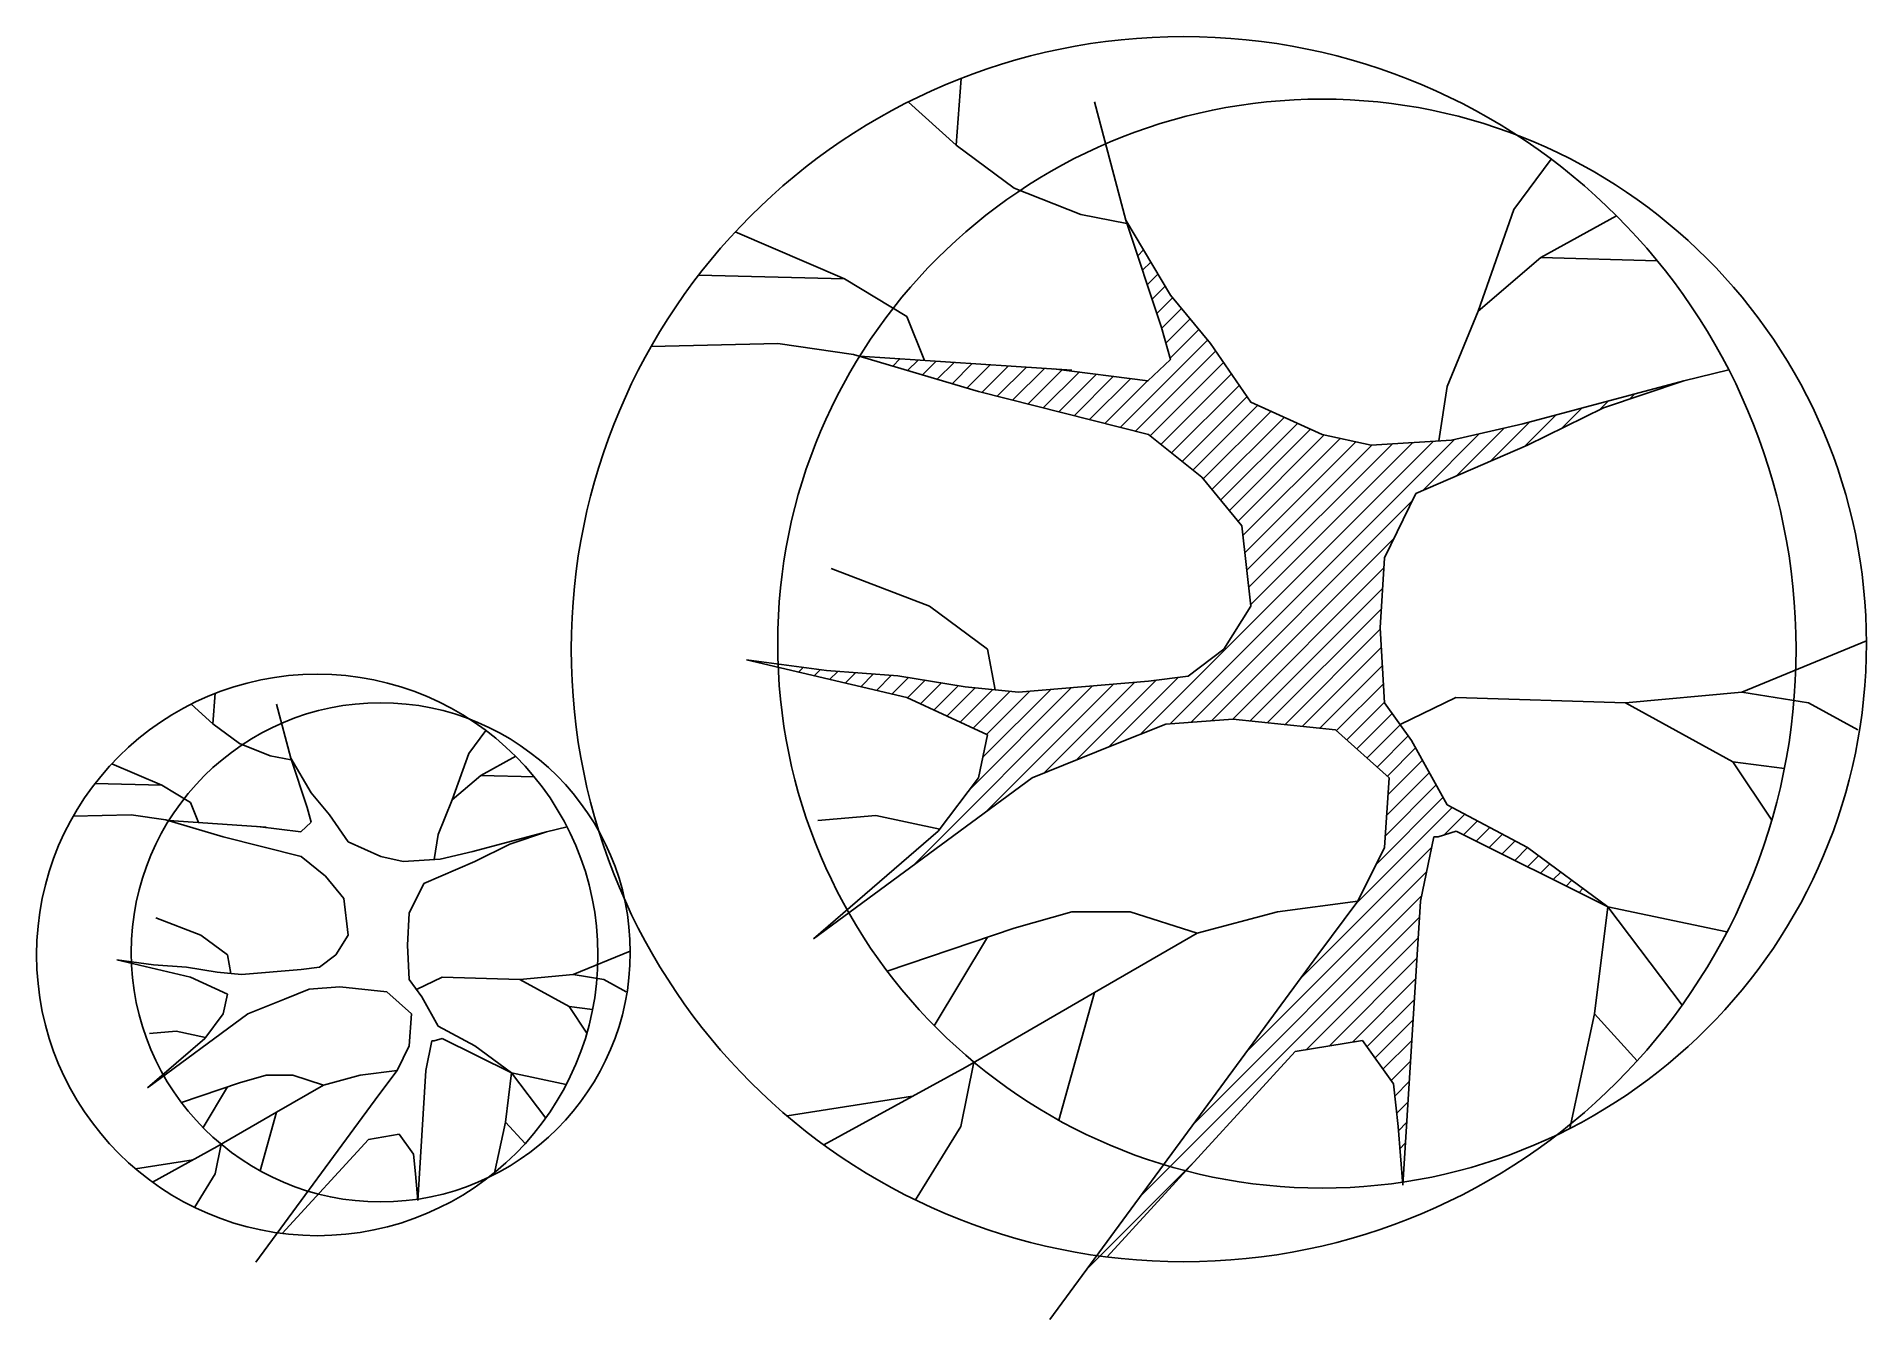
# Model space of a CAD drawing. Extents: x 4 to 878, y 7 to 620.
import ezdxf

# ---------------------------------------------------------------- set-up
doc = ezdxf.new("R2010")
doc.units = 0
doc.header["$LTSCALE"] = 25
doc.header["$MEASUREMENT"] = 0
doc.layers.get('0').update_dxf_attribs({"linetype": 'CONTINUOUS'})

msp = doc.modelspace()

# ---------------------------------------------------------------- linework, layer by layer
at = {"color": 0, "linetype": 'ByBlock'}
for p, q in [((443.02, 567.79), (445.43, 599.67)), ((443.02, 567.79), (420.22, 588.43)), ((524.12, 531.98), (509.12, 588.47)), ((470.8, 547.33), (443.02, 567.79)), ((709.46, 537.1), (727.25, 561.13)), ((502.64, 534.65), (470.8, 547.33)), ((524.63, 530.45), (502.64, 534.65)), ((692.42, 488.62), (709.46, 537.1)), ((722.23, 514.19), (758.46, 534.06)), ((389.7, 503.96), (337.52, 526.36)), ((529.78, 515), (532.56, 517.79)), ((532.07, 508.11), (535.99, 512.02)), ((692.42, 488.62), (722.23, 514.19)), ((722.23, 514.19), (777.9, 512.61)), ((389.7, 503.96), (320.05, 505.74)), ((419.51, 485.95), (389.7, 503.96)), ((534.37, 501.21), (539.42, 506.26)), ((536.66, 494.31), (542.85, 500.5)), ((538.96, 487.42), (546.46, 494.91)), ((541.24, 480.51), (550.61, 489.88)), ((427.99, 465), (419.51, 485.95)), ((541.15, 480.83), (541.15, 480.83)), ((543.24, 473.31), (554.76, 484.84)), ((677.61, 452.59), (692.42, 488.62)), ((297.4, 471.66), (357.85, 473.05)), ((357.85, 473.05), (393.96, 467.93)), ((521.39, 433.08), (563.07, 474.76)), ((545.24, 466.12), (558.92, 479.8)), ((393.96, 467.93), (453.76, 450.14)), ((498.38, 460.37), (396.96, 467.04)), ((412.76, 462.34), (416.2, 465.78)), ((419.85, 460.23), (424.83, 465.21)), ((426.93, 458.12), (433.45, 464.64)), ((434.02, 456.02), (442.08, 464.07)), ((441.1, 453.91), (450.7, 463.51)), ((528.73, 431.23), (566.96, 469.45)), ((535.7, 429.01), (570.7, 464)), ((448.19, 451.8), (459.33, 462.94)), ((455.33, 449.75), (467.95, 462.37)), ((462.67, 447.9), (476.58, 461.81)), ((470.01, 446.04), (485.2, 461.24)), ((477.35, 444.19), (493.83, 460.67)), ((484.69, 442.34), (501.76, 459.41)), ((492.03, 440.49), (509.92, 458.38)), ((499.37, 438.64), (518.09, 457.35)), ((506.71, 436.78), (526.25, 456.32)), ((514.05, 434.93), (534.41, 455.29)), ((540.81, 424.92), (574.44, 458.55)), ((790.55, 455.26), (713.72, 434.8)), ((752.23, 442.36), (790.55, 455.26)), ((790.55, 455.26), (812.04, 460.52)), ((453.76, 450.14), (534.86, 429.68)), ((545.91, 420.83), (578.19, 453.11)), ((551.02, 416.74), (581.93, 447.66)), ((673.55, 426.62), (677.61, 452.59)), ((764.67, 446.54), (767.15, 449.02)), ((556.12, 412.66), (587.02, 443.55)), ((561.07, 408.42), (593.35, 440.7)), ((565.23, 403.38), (599.69, 437.84)), ((714.48, 423.93), (729.56, 439.02)), ((715.94, 424.57), (752.23, 442.36)), ((732.35, 432.61), (742.09, 442.35)), ((750.38, 441.45), (754.62, 445.69)), ((534.86, 429.68), (560.41, 409.22)), ((569.38, 398.34), (606.03, 434.99)), ((573.54, 393.3), (612.37, 432.13)), ((577.69, 388.26), (618.88, 429.45)), ((641.32, 424.57), (617.81, 429.68)), ((665.78, 402.81), (693.04, 430.07)), ((713.72, 434.8), (679.65, 427.01)), ((682.01, 409.85), (704.95, 432.79)), ((698.24, 416.89), (717.03, 435.68)), ((531.09, 286.5), (671.05, 426.46)), ((545.28, 291.51), (681.12, 427.35)), ((580, 381.38), (626.43, 427.81)), ((580.92, 373.11), (633.98, 426.16)), ((581.83, 364.83), (641.59, 424.58)), ((582.75, 356.55), (651.41, 425.21)), ((583.67, 348.28), (661.23, 425.84)), ((679.65, 427.01), (641.32, 424.57)), ((560.41, 409.22), (579.48, 386.09)), ((555.24, 292.27), (660.9, 397.94)), ((647.62, 370.75), (662.61, 401.44)), ((579.48, 386.09), (583.74, 347.62)), ((565.19, 293.03), (652.12, 379.96)), ((645.58, 337.39), (647.62, 370.75)), ((430.25, 347.62), (383.41, 365.63)), ((575.14, 293.79), (647.32, 365.97)), ((583.48, 292.94), (646.73, 356.18)), ((458.02, 327.16), (430.25, 347.62)), ((583.74, 347.62), (570.96, 327.16)), ((591.8, 292.07), (646.13, 346.39)), ((600.13, 291.2), (645.62, 336.69)), ((645.58, 337.39), (647.62, 301.58)), ((461.64, 307.77), (458.02, 327.16)), ((570.96, 327.16), (553.93, 314.26)), ((608.45, 290.33), (646.11, 327.99)), ((818.33, 306.7), (877.8, 331.06)), ((342.86, 322.04), (419.51, 304.03)), ((381.18, 316.93), (342.86, 322.04)), ((367.74, 316.19), (369.97, 318.42)), ((375.18, 314.44), (378.08, 317.34)), ((415.25, 314.48), (381.18, 316.93)), ((382.62, 312.7), (386.47, 316.55)), ((390.07, 310.95), (395.05, 315.93)), ((397.51, 309.2), (403.63, 315.31)), ((404.95, 307.45), (412.2, 314.7)), ((616.78, 289.46), (646.61, 319.29)), ((88.1, 291.46), (89.2, 306.07)), ((412.4, 305.7), (420.33, 313.63)), ((447.28, 309.14), (415.25, 314.48)), ((419.79, 303.9), (428.21, 312.32)), ((422.61, 223.99), (508.24, 309.62)), ((426.07, 300.99), (436.09, 311.01)), ((432.36, 298.09), (443.97, 309.69)), ((438.65, 295.18), (452.14, 308.68)), ((444.94, 292.28), (460.53, 307.87)), ((472.83, 306.7), (447.28, 309.14)), ((449.38, 259.95), (498.22, 308.79)), ((451.23, 289.37), (468.92, 307.07)), ((455.8, 275.56), (488.2, 307.96)), ((457.51, 286.47), (478.18, 307.14)), ((457.55, 249.74), (518.25, 310.44)), ((534.86, 311.81), (472.83, 306.7)), ((485.09, 268.09), (528.27, 311.27)), ((500.42, 274.23), (538.47, 312.27)), ((515.75, 280.37), (549.02, 313.63)), ((553.93, 314.26), (534.86, 311.81)), ((624.76, 288.26), (647.1, 310.6)), ((762.78, 301.58), (818.33, 306.7)), ((818.33, 306.7), (850.17, 301.58)), ((88.1, 291.46), (77.65, 300.92)), ((125.27, 275.04), (118.4, 300.94)), ((419.51, 304.03), (458.02, 286.23)), ((629.61, 283.91), (647.6, 301.9)), ((647.62, 301.58), (660.58, 283.57)), ((681.68, 304.03), (655.06, 291.23)), ((762.78, 301.58), (681.68, 304.03)), ((762.78, 301.58), (814.07, 273.34)), ((850.17, 301.58), (873.69, 288.68)), ((100.83, 282.08), (88.1, 291.46)), ((517.64, 281.12), (543.19, 291.35)), ((543.19, 291.35), (575.22, 293.8)), ((575.22, 293.8), (624.29, 288.68)), ((624.29, 288.68), (649.84, 265.77)), ((634.46, 279.56), (651.32, 296.43)), ((639.3, 275.22), (655.17, 291.08)), ((115.43, 276.27), (100.83, 282.08)), ((210.22, 277.39), (218.37, 288.4)), ((458.02, 286.23), (453.76, 265.77)), ((479.31, 265.77), (517.64, 281.12)), ((644.15, 270.87), (659.01, 285.74)), ((649, 266.53), (662.52, 280.06)), ((660.58, 283.57), (677.61, 252.88)), ((63.66, 262.2), (39.75, 272.47)), ((125.5, 274.34), (115.43, 276.27)), ((135.03, 258.63), (125.27, 275.04)), ((125.27, 275.04), (133.08, 251.6)), ((202.41, 255.17), (210.22, 277.39)), ((216.07, 266.89), (232.68, 276)), ((649.3, 257.64), (665.81, 274.15)), ((814.07, 273.34), (832.59, 245.53)), ((814.07, 273.34), (838.61, 270.23)), ((63.66, 262.2), (31.74, 263.02)), ((77.32, 253.94), (63.66, 262.2)), ((202.41, 255.17), (216.07, 266.89)), ((216.07, 266.89), (241.59, 266.16)), ((374.89, 188.82), (479.31, 265.77)), ((453.76, 265.77), (434.51, 240.2)), ((649.84, 265.77), (647.62, 232.41)), ((647.98, 237.94), (672.37, 262.32)), ((648.64, 247.79), (669.09, 268.23)), ((81.21, 244.34), (77.32, 253.94)), ((143.77, 248.03), (135.03, 258.63)), ((195.62, 238.65), (202.41, 255.17)), ((643.59, 224.35), (675.65, 256.41)), ((21.36, 247.4), (49.07, 248.03)), ((49.07, 248.03), (65.61, 245.69)), ((65.61, 245.69), (93.02, 237.53)), ((113.47, 242.22), (66.99, 245.28)), ((133.08, 251.6), (135.03, 244.57)), ((152.6, 235.19), (143.77, 248.03)), ((404.7, 247.76), (376.92, 245.31)), ((435.31, 241.27), (404.7, 247.76)), ((633.58, 205.16), (680.02, 251.59)), ((675.97, 238.35), (686.01, 248.39)), ((677.61, 252.88), (715.94, 232.41)), ((685.3, 238.49), (692.01, 245.19)), ((93.02, 237.53), (130.19, 228.16)), ((130.11, 239.88), (109.43, 242.49)), ((135.03, 244.57), (130.11, 239.88)), ((193.76, 226.75), (195.62, 238.65)), ((247.39, 239.88), (212.17, 230.5)), ((229.82, 233.97), (247.39, 239.88)), ((247.39, 239.88), (257.23, 242.29)), ((434.51, 240.2), (374.89, 188.82)), ((664.84, 206.84), (671.13, 237.53)), ((671.13, 237.53), (673.35, 237.53)), ((673.35, 237.53), (681.87, 240.2)), ((681.87, 240.2), (754.26, 204.17)), ((691.44, 235.43), (698, 241.99)), ((697.58, 232.38), (703.99, 238.79)), ((130.19, 228.16), (141.9, 218.78)), ((168.21, 228.16), (152.6, 235.19)), ((178.99, 225.81), (168.21, 228.16)), ((212.17, 230.5), (196.55, 226.93)), ((213.19, 225.81), (229.82, 233.97)), ((607.14, 169.52), (670.09, 232.47)), ((647.62, 232.41), (634.84, 206.84)), ((703.72, 229.33), (709.98, 235.59)), ((709.86, 226.27), (715.97, 232.39)), ((715.94, 232.41), (754.26, 204.17)), ((715.99, 223.22), (721.26, 228.49)), ((141.9, 218.78), (150.64, 208.18)), ((196.55, 226.93), (178.99, 225.81)), ((188.75, 215.21), (213.19, 225.81)), ((581.68, 134.87), (667.72, 220.91)), ((722.13, 220.16), (726.56, 224.59)), ((728.27, 217.11), (731.85, 220.69)), ((181.87, 201.14), (188.75, 215.21)), ((734.41, 214.05), (737.14, 216.79)), ((740.54, 211), (742.43, 212.89)), ((150.64, 208.18), (152.6, 190.54)), ((180.94, 185.85), (181.87, 201.14)), ((498.38, 201.72), (470.8, 193.94)), ((526.16, 201.72), (498.38, 201.72)), ((558.19, 191.49), (526.16, 201.72)), ((556.23, 100.22), (665.35, 209.34)), ((596.51, 201.72), (558.19, 191.49)), ((634.84, 206.84), (596.51, 201.72)), ((634.84, 206.84), (615.77, 181.26)), ((656.32, 71.18), (664.84, 206.84)), ((754.26, 204.17), (747.97, 153.02)), ((754.26, 204.17), (811.17, 192.11)), ((754.26, 204.17), (789.76, 157.19)), ((82.25, 190.54), (60.78, 198.8)), ((470.8, 193.94), (410.07, 173.47)), ((530.77, 65.57), (664.35, 199.15)), ((94.97, 181.16), (82.25, 190.54)), ((152.6, 190.54), (146.74, 181.16)), ((180.94, 185.85), (181.87, 169.44)), ((458.06, 189.65), (432.63, 147.31)), ((558.19, 191.49), (509.12, 163.25)), ((610.27, 135.88), (663.74, 189.34)), ((42.19, 178.82), (77.32, 170.56)), ((59.76, 176.48), (42.19, 178.82)), ((75.37, 175.35), (59.76, 176.48)), ((90.05, 172.91), (75.37, 175.35)), ((96.63, 172.28), (94.97, 181.16)), ((138.93, 175.25), (130.19, 174.13)), ((146.74, 181.16), (138.93, 175.25)), ((260.11, 171.79), (287.38, 182.96)), ((615.77, 181.26), (487.83, 7.13)), ((621.3, 137.72), (663.12, 179.54)), ((77.32, 170.56), (94.97, 162.41)), ((101.76, 171.79), (90.05, 172.91)), ((130.19, 174.13), (101.76, 171.79)), ((181.87, 169.44), (187.81, 161.19)), ((197.49, 170.56), (185.29, 164.7)), ((234.66, 169.44), (197.49, 170.56)), ((234.66, 169.44), (260.11, 171.79)), ((234.66, 169.44), (258.16, 156.5)), ((260.11, 171.79), (274.71, 169.44)), ((274.71, 169.44), (285.49, 163.53)), ((632.33, 139.55), (662.51, 169.73)), ((94.97, 162.41), (93.02, 153.03)), ((104.73, 153.03), (122.3, 160.06)), ((122.3, 160.06), (134.01, 164.75)), ((134.01, 164.75), (148.69, 165.88)), ((148.69, 165.88), (171.18, 163.53)), ((171.18, 163.53), (182.89, 153.03)), ((187.81, 161.19), (195.62, 147.12)), ((509.12, 163.25), (447.28, 127.44)), ((509.12, 163.25), (492.13, 102.22)), ((639.25, 137.28), (661.89, 159.92)), ((56.87, 117.76), (104.73, 153.03)), ((93.02, 153.03), (84.2, 141.31)), ((182.89, 153.03), (181.87, 137.74)), ((258.16, 156.5), (266.65, 143.75)), ((258.16, 156.5), (269.41, 155.07)), ((643.09, 131.93), (661.27, 150.11)), ((747.97, 153.02), (736.1, 98.29)), ((747.97, 153.02), (768.25, 130.52)), ((84.2, 141.31), (56.87, 117.76)), ((70.53, 144.78), (57.81, 143.65)), ((84.57, 141.8), (70.53, 144.78)), ((189.76, 126.02), (192.65, 140.09)), ((192.65, 140.09), (193.67, 140.09)), ((193.67, 140.09), (197.57, 141.31)), ((195.62, 147.12), (213.19, 137.74)), ((197.57, 141.31), (230.75, 124.8)), ((605.03, 135), (637.06, 140.34)), ((637.06, 140.34), (651.87, 119.66)), ((646.92, 126.57), (660.66, 140.3)), ((181.87, 137.74), (176.02, 126.02)), ((213.19, 137.74), (230.75, 124.8)), ((515.16, 36.95), (605.03, 135)), ((113.47, 123.68), (100.83, 120.11)), ((126.2, 123.68), (113.47, 123.68)), ((140.88, 118.99), (126.2, 123.68)), ((158.45, 123.68), (140.88, 118.99)), ((176.02, 126.02), (158.45, 123.68)), ((176.02, 126.02), (167.28, 114.3)), ((185.86, 63.84), (189.76, 126.02)), ((230.75, 124.8), (227.87, 101.35)), ((230.75, 124.8), (256.83, 119.27)), ((230.75, 124.8), (247.02, 103.27)), ((447.28, 127.44), (379.86, 90.46)), ((451.56, 129.92), (445.25, 99.2)), ((650.76, 121.21), (660.04, 130.5)), ((100.83, 120.11), (73, 110.73)), ((94.99, 118.14), (83.34, 98.74)), ((167.28, 114.3), (108.64, 34.48)), ((140.88, 118.99), (118.4, 106.04)), ((422.21, 113.69), (362.3, 104.27)), ((651.87, 119.66), (654.1, 99.2)), ((652.51, 113.77), (659.43, 120.69)), ((118.4, 106.04), (90.05, 89.63)), ((118.4, 106.04), (110.61, 78.07)), ((653.41, 105.48), (658.81, 110.88)), ((227.87, 101.35), (222.43, 76.27)), ((227.87, 101.35), (237.16, 91.04)), ((445.25, 99.2), (423.67, 64.17)), ((654.1, 99.2), (656.32, 71.18)), ((654.26, 97.14), (658.19, 101.07)), ((90.05, 89.63), (59.15, 72.68)), ((92.01, 90.76), (89.12, 76.68)), ((121.16, 48.15), (162.35, 93.1)), ((162.35, 93.1), (177.04, 95.54)), ((177.04, 95.54), (183.82, 86.06)), ((654.94, 88.62), (657.58, 91.26)), ((78.56, 83.33), (51.1, 79.01)), ((183.82, 86.06), (184.84, 76.68)), ((505.31, 30.92), (557.12, 82.73)), ((89.12, 76.68), (79.23, 60.63)), ((184.84, 76.68), (185.86, 63.84))]:
    msp.add_line(p, q, dxfattribs=at)
for points in [[(617.81, 429.68), (583.74, 445.03), (564.48, 473.05), (545.41, 496.18), (524.12, 531.98), (541.15, 480.83), (545.41, 465.49), (534.67, 455.26), (489.57, 460.95)], [(662.61, 401.44), (715.94, 424.57)]]:
    msp.add_lwpolyline(points, dxfattribs=at)
for centre, radius in [((551.71, 327.16), 292.5), ((617.81, 329.82), 260), ((137.91, 181.16), 134.06), ((168.21, 182.39), 119.17)]:
    msp.add_circle(centre, radius, dxfattribs=at)

doc.saveas('drawing.dxf')
